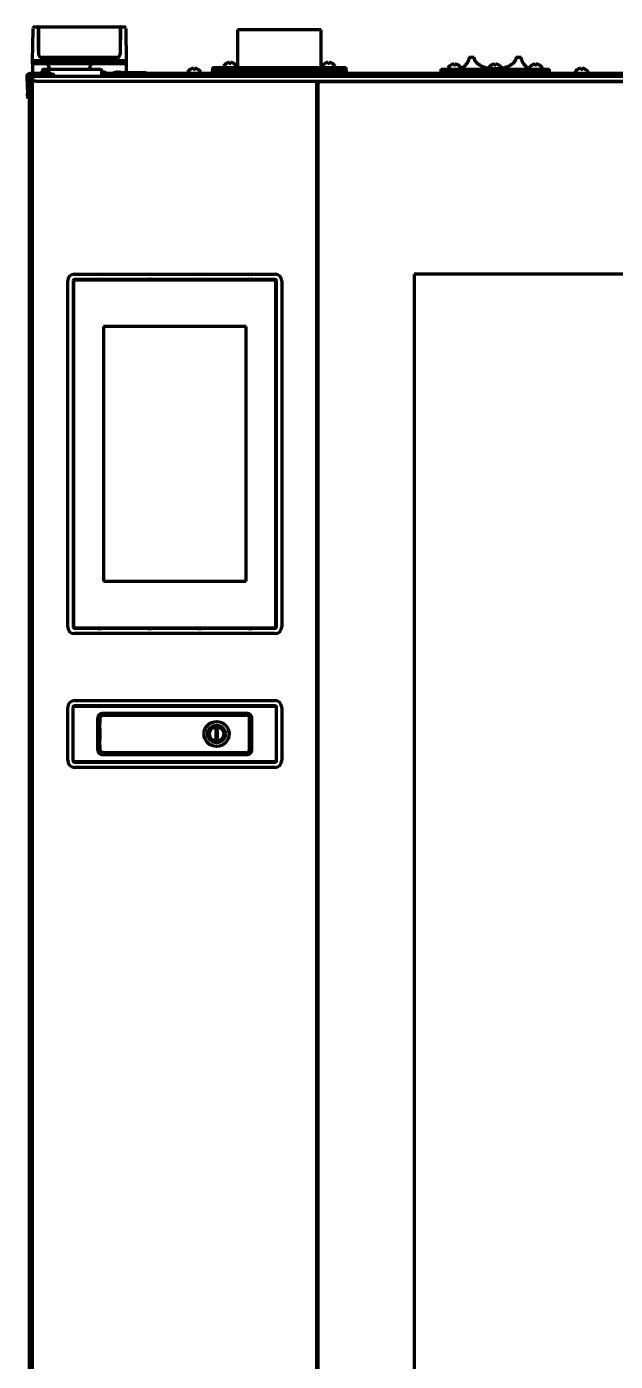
# Model space of a CAD drawing. Header units: inches. Extents: x -3077 to 7201, y 316 to 5463.
# Drawn here: x 2817 to 3169, y 2982 to 3780 of the extents above; entities that cross this region are included whole.
import ezdxf

# ---------------------------------------------------------------- set-up
doc = ezdxf.new("R2010")
doc.units = ezdxf.units.IN

msp = doc.modelspace()

# ---------------------------------------------------------------- linework, layer by layer
at = {"linetype": 'Continuous', "lineweight": 70}
for p, q in [((2820.85, 3759.76), (2821.18, 3778.49)), ((2821.18, 3778.49), (2821.19, 3779.27)), ((2822.19, 3780.26), (2824.1, 3780.26)), ((2824.37, 3778.49), (2824.35, 3780.01)), ((2824.48, 3765.93), (2824.37, 3778.49)), ((2824.48, 3780.06), (2824.48, 3778.26)), ((2873.23, 3780.06), (2824.48, 3780.06)), ((2824.48, 3778.26), (2824.48, 3763.76)), ((2873.23, 3780.06), (2873.23, 3778.26)), ((2873.34, 3778.49), (2873.23, 3765.93)), ((2873.23, 3778.26), (2873.23, 3763.76)), ((2873.35, 3780.01), (2873.34, 3778.49)), ((2873.6, 3780.26), (2875.51, 3780.26)), ((2876.51, 3779.27), (2876.53, 3778.49)), ((2876.53, 3778.49), (2876.85, 3759.76)), ((2993.35, 3778.36), (2943.35, 3778.36)), ((2943.35, 3778.36), (2943.35, 3755.76)), ((2993.35, 3755.76), (2993.35, 3778.36)), ((2820.86, 3759.24), (2820.85, 3759.76)), ((2821.85, 3759.76), (2820.85, 3759.76)), ((2875.85, 3759.76), (2821.85, 3759.76)), ((2871.23, 3761.76), (2826.48, 3761.76)), ((2875.85, 3759.76), (2876.85, 3759.76)), ((2876.85, 3759.76), (2876.84, 3759.24)), ((2876.85, 3759.76), (2876.84, 3759.24)), ((2876.85, 3759.76), (2876.85, 3758.68)), ((3081.74, 3761.96), (3084.85, 3761.96)), ((3109.85, 3761.96), (3112.96, 3761.96)), ((2820.35, 3752.26), (2819.35, 3752.26)), ((2820.35, 3752.26), (2820.35, 3750.19)), ((2826.38, 3752.26), (2820.35, 3752.26)), ((2820.85, 3758.68), (2820.85, 3754.83)), ((2820.85, 3753.77), (2820.86, 3753.24)), ((2820.86, 3759.2), (2820.86, 3759.24)), ((2821.86, 3758.26), (2875.84, 3758.26)), ((2829.1, 3751.76), (2825, 3751.76)), ((2826.4, 3753.77), (2826.38, 3752.08)), ((2827.23, 3752.75), (2827.23, 3752.73)), ((2827.4, 3754.76), (2861.3, 3754.76)), ((2828.73, 3752.73), (2828.73, 3753.13)), ((2833.2, 3751.76), (2829.1, 3751.76)), ((2829.48, 3753.13), (2829.48, 3752.73)), ((2830.9, 3755.31), (2830.91, 3754.76)), ((2830.98, 3752.73), (2830.98, 3752.75)), ((2854.79, 3754.76), (2854.8, 3755.31)), ((2862.34, 3751.26), (2862.3, 3753.77)), ((2862.6, 3751.76), (2862.33, 3751.76)), ((2866.7, 3751.76), (2862.6, 3751.76)), ((2862.98, 3753.13), (2862.98, 3752.73)), ((2864.48, 3752.73), (2864.48, 3752.75)), ((2869.05, 3752.26), (2865.16, 3752.26)), ((2872.1, 3751.76), (2868, 3751.76)), ((2869.3, 3752.76), (2869.05, 3752.51)), ((2869.05, 3752.51), (2869.85, 3752.51)), ((2869.05, 3752.51), (2869.05, 3751.76)), ((2870.27, 3752.76), (2869.3, 3752.76)), ((2870.23, 3752.75), (2870.23, 3752.73)), ((2871.73, 3752.73), (2871.73, 3753.13)), ((2872.48, 3752.76), (2871.73, 3752.76)), ((2876.2, 3751.76), (2872.1, 3751.76)), ((2872.48, 3753.13), (2872.48, 3752.73)), ((2888.8, 3752.76), (2873.93, 3752.76)), ((2873.98, 3752.73), (2873.98, 3752.75)), ((2874.35, 3752.51), (2889.05, 3752.51)), ((2876.84, 3759.24), (2876.84, 3759.2)), ((2876.84, 3757.76), (2876.84, 3754.23)), ((2876.84, 3753.24), (2876.85, 3753.77)), ((2876.85, 3758.68), (2876.85, 3754.83)), ((2889.05, 3752.51), (2888.8, 3752.76)), ((2889.05, 3751.01), (2889.05, 3752.51)), ((2979.57, 3752.26), (2889.06, 3752.26)), ((2913.45, 3752.86), (2913.45, 3752.66)), ((2915.15, 3754.7), (2915.15, 3754.73)), ((2919.75, 3754.73), (2919.75, 3754.7)), ((2921.45, 3752.66), (2921.45, 3752.86)), ((2927.35, 3753.26), (3009.35, 3753.26)), ((2927.35, 3753.26), (2927.35, 3752.26)), ((2928.35, 3755.76), (3008.35, 3755.76)), ((2928.35, 3755.76), (2928.35, 3754.26)), ((3008.35, 3754.26), (2928.35, 3754.26)), ((2934.91, 3756.36), (2934.91, 3756.16)), ((2936.61, 3758.2), (2936.61, 3758.23)), ((2937.31, 3753.44), (2936.98, 3753.26)), ((2937.15, 3754.26), (2937.31, 3754.17)), ((2937.31, 3754.17), (2937.31, 3753.44)), ((2937.31, 3754.17), (2938.91, 3754.17)), ((2940.51, 3753.44), (2937.31, 3753.44)), ((2938.91, 3754.17), (2940.51, 3754.17)), ((2940.51, 3754.17), (2940.66, 3754.26)), ((2940.51, 3753.44), (2940.51, 3754.17)), ((2940.83, 3753.26), (2940.51, 3753.44)), ((2941.21, 3758.23), (2941.21, 3758.2)), ((2942.91, 3756.16), (2942.91, 3756.36)), ((2943.35, 3754.25), (2943.35, 3753.25)), ((2982.1, 3751.76), (2978, 3751.76)), ((2980.23, 3752.75), (2980.23, 3752.73)), ((2981.73, 3752.73), (2981.73, 3753.13)), ((2986.2, 3751.76), (2982.1, 3751.76)), ((2982.48, 3753.13), (2982.48, 3752.73)), ((2983.98, 3752.73), (2983.98, 3752.75)), ((3547.04, 3752.26), (2984.66, 3752.26)), ((2993.35, 3753.25), (2993.35, 3754.25)), ((2993.8, 3756.36), (2993.8, 3756.16)), ((2995.5, 3758.2), (2995.5, 3758.23)), ((2996.2, 3753.44), (2995.87, 3753.26)), ((2996.04, 3754.26), (2996.2, 3754.17)), ((2996.2, 3754.17), (2996.2, 3753.44)), ((2996.2, 3754.17), (2997.8, 3754.17)), ((2999.4, 3753.44), (2996.2, 3753.44)), ((2997.8, 3754.17), (2999.4, 3754.17)), ((2999.4, 3754.17), (2999.55, 3754.26)), ((2999.4, 3753.44), (2999.4, 3754.17)), ((2999.72, 3753.26), (2999.4, 3753.44)), ((3000.1, 3758.23), (3000.1, 3758.2)), ((3001.8, 3756.16), (3001.8, 3756.36)), ((3008.35, 3754.26), (3008.35, 3755.76)), ((3009.35, 3752.26), (3009.35, 3753.26)), ((3064.35, 3753.26), (3130.35, 3753.26)), ((3064.35, 3753.26), (3064.35, 3752.26)), ((3064.85, 3754.76), (3129.85, 3754.76)), ((3064.85, 3754.76), (3064.85, 3753.26)), ((3069.1, 3755.36), (3069.1, 3755.16)), ((3070.8, 3757.2), (3070.8, 3757.23)), ((3075.4, 3757.23), (3075.4, 3757.2)), ((3077.1, 3755.16), (3077.1, 3755.36)), ((3077.35, 3754.96), (3077.35, 3754.75)), ((3095.05, 3757.2), (3095.05, 3757.23)), ((3099.65, 3757.23), (3099.65, 3757.2)), ((3117.35, 3754.75), (3117.35, 3754.96)), ((3117.6, 3755.36), (3117.6, 3755.16)), ((3119.3, 3757.2), (3119.3, 3757.23)), ((3123.9, 3757.23), (3123.9, 3757.2)), ((3125.6, 3755.16), (3125.6, 3755.36)), ((3129.85, 3753.26), (3129.85, 3754.76)), ((3130.35, 3752.26), (3130.35, 3753.26)), ((3145.05, 3752.86), (3145.05, 3752.66)), ((3146.75, 3754.7), (3146.75, 3754.73)), ((3151.35, 3754.73), (3151.35, 3754.7)), ((3153.05, 3752.66), (3153.05, 3752.86)), ((2817.35, 3750.15), (2817.87, 3740.25)), ((2818.35, 3750.2), (2818.87, 3740.3)), ((2818.85, 3749.16), (2820.35, 3749.16)), ((2818.85, 3749.15), (2818.85, 2083.96)), ((2820.35, 3751.26), (2819.35, 3751.26)), ((2820.35, 3750.19), (2820.35, 3740.26)), ((2820.85, 3750.76), (2822.85, 3750.76)), ((2820.85, 3750.76), (2820.85, 3747.76)), ((2822.85, 3747.76), (2820.85, 3747.76)), ((2820.85, 2099.76), (2820.85, 3747.76)), ((2822.85, 3747.76), (2820.85, 3747.76)), ((2822.85, 3750.76), (3708.85, 3750.76)), ((2822.85, 3747.76), (2988.85, 3747.76)), ((2822.85, 3747.76), (3708.85, 3747.76)), ((2824.6, 3751.36), (2824.6, 3751.16)), ((2833.6, 3751.16), (2833.6, 3751.36)), ((2867.1, 3751.16), (2867.1, 3751.36)), ((2867.6, 3751.36), (2867.6, 3751.16)), ((2876.57, 3751.01), (2889.05, 3751.01)), ((2876.6, 3751.16), (2876.6, 3751.36)), ((2888.8, 3750.76), (2889.05, 3751.01)), ((2977.6, 3751.36), (2977.6, 3751.16)), ((2986.6, 3751.16), (2986.6, 3751.36)), ((2990.85, 2297.77), (2990.85, 3747.76)), ((3540.35, 3747.26), (2991.35, 3747.26)), ((2991.35, 3747.26), (2992.35, 3746.26)), ((2991.35, 3747.26), (2991.35, 2297.86)), ((2991.85, 3747.76), (2991.85, 3747.25)), ((3026.85, 3747.76), (3026.85, 3747.25)), ((2818.03, 3737.26), (2817.87, 3740.25)), ((2818.03, 3737.26), (2818.85, 3737.3)), ((2990.85, 3716.26), (2991.35, 3716.26)), ((2991.37, 3715.75), (2990.86, 3715.75)), ((2990.85, 3675.26), (2991.35, 3675.26)), ((2991.37, 3675.75), (2990.86, 3675.75)), ((2845.85, 3632.26), (2965.85, 3632.26)), ((3048.85, 3632.26), (3048.85, 2412.86)), ((3482.85, 3632.26), (3048.85, 3632.26)), ((2841.85, 3421.26), (2841.85, 3628.26)), ((2845.1, 3628.26), (2845.1, 3421.26)), ((2845.4, 3628.26), (2845.4, 3421.26)), ((2965.85, 3629.01), (2845.85, 3629.01)), ((2965.85, 3628.71), (2845.85, 3628.71)), ((2859.85, 3629.23), (2859.85, 3629.01)), ((2860.1, 3629.23), (2861.6, 3629.23)), ((2861.85, 3629.01), (2861.85, 3629.23)), ((2889.85, 3629.23), (2889.85, 3629.01)), ((2890.1, 3629.23), (2891.6, 3629.23)), ((2891.85, 3629.01), (2891.85, 3629.23)), ((2919.85, 3629.23), (2919.85, 3629.01)), ((2920.1, 3629.23), (2921.6, 3629.23)), ((2921.85, 3629.01), (2921.85, 3629.23)), ((2949.85, 3629.23), (2949.85, 3629.01)), ((2950.1, 3629.23), (2951.6, 3629.23)), ((2951.85, 3629.01), (2951.85, 3629.23)), ((2966.3, 3421.26), (2966.3, 3628.26)), ((2966.6, 3421.26), (2966.6, 3628.26)), ((2969.85, 3628.26), (2969.85, 3421.26)), ((2948.52, 3600.96), (2863.18, 3600.96)), ((2863.18, 3600.96), (2863.18, 3448.56)), ((2948.52, 3448.56), (2948.52, 3600.96)), ((2863.18, 3448.56), (2948.52, 3448.56)), ((2845.85, 3420.81), (2965.85, 3420.81)), ((2845.85, 3420.51), (2965.85, 3420.51)), ((2965.85, 3417.26), (2845.85, 3417.26)), ((2859.85, 3420.51), (2859.85, 3420.28)), ((2860.1, 3420.28), (2861.6, 3420.28)), ((2861.85, 3420.28), (2861.85, 3420.51)), ((2889.85, 3420.51), (2889.85, 3420.28)), ((2890.1, 3420.28), (2891.6, 3420.28)), ((2891.85, 3420.28), (2891.85, 3420.51)), ((2919.85, 3420.51), (2919.85, 3420.28)), ((2920.1, 3420.28), (2921.6, 3420.28)), ((2921.85, 3420.28), (2921.85, 3420.51)), ((2949.85, 3420.51), (2949.85, 3420.28)), ((2950.1, 3420.28), (2951.6, 3420.28)), ((2951.85, 3420.28), (2951.85, 3420.51)), ((2846.1, 3377.26), (2965.6, 3377.26)), ((2841.85, 3341.51), (2841.85, 3373.01)), ((2845, 3373.01), (2845, 3341.51)), ((2845.16, 3341.51), (2845.16, 3373.01)), ((2965.6, 3374.11), (2846.1, 3374.11)), ((2846.1, 3373.95), (2965.6, 3373.95)), ((2949.31, 3369.56), (2862.4, 3369.56)), ((2862.4, 3369.4), (2949.31, 3369.4)), ((2966.55, 3373.01), (2966.55, 3341.51)), ((2966.71, 3341.51), (2966.71, 3373.01)), ((2969.85, 3373.01), (2969.85, 3341.51)), ((2859.8, 3366.96), (2859.8, 3347.55)), ((2859.96, 3347.55), (2859.96, 3366.96)), ((2861.15, 3366.76), (2861.15, 3363.81)), ((2861.15, 3362.81), (2861.15, 3363.81)), ((2861.15, 3361.57), (2861.15, 3362.81)), ((2861.15, 3360.57), (2861.15, 3361.57)), ((2861.15, 3360.57), (2861.15, 3353.94)), ((2949.05, 3368.26), (2862.65, 3368.26)), ((2950.55, 3347.76), (2950.55, 3366.76)), ((2951.75, 3366.96), (2951.75, 3347.55)), ((2951.91, 3347.55), (2951.91, 3366.96)), ((2861.15, 3352.94), (2861.15, 3353.94)), ((2861.15, 3351.7), (2861.15, 3352.94)), ((2930.35, 3359.76), (2930.35, 3354.76)), ((2931.35, 3354.76), (2931.35, 3359.76)), ((2861.15, 3350.7), (2861.15, 3351.7)), ((2861.15, 3350.7), (2861.15, 3347.76)), ((2949.31, 3345.11), (2862.4, 3345.11)), ((2862.4, 3344.95), (2949.31, 3344.95)), ((2862.65, 3346.26), (2949.05, 3346.26)), ((2965.6, 3340.56), (2846.1, 3340.56)), ((2846.1, 3340.4), (2965.6, 3340.4)), ((2965.6, 3337.26), (2846.1, 3337.26))]:
    msp.add_line(p, q, dxfattribs=at)
for radius in [7.5, 5.25, 4.25]:
    msp.add_circle((2930.85, 3357.26), radius, dxfattribs=at)
for centre, radius, start, end in [((2822.19, 3779.26), 1, 90, 179), ((2824.1, 3780.01), 0.25, 0.5, 90), ((2873.6, 3780.01), 0.25, 90, 179.5), ((2875.51, 3779.26), 1, 1, 90), ((2826.5, 3763.76), 2, 180.5, 270), ((2871.21, 3763.76), 2, 270, 359.5), ((2819.35, 3750.26), 2, 90, 183), ((2821.86, 3759.26), 1, 181, 270), ((2825, 3751.36), 0.4, 90, 180), ((2829.1, 3749.51), 3.75, 120, 143.1301), ((2827.4, 3753.76), 1, 90, 179), ((2829.1, 3749.51), 3.73, 103.56267, 120.16679), ((2827.9, 3755.26), 3, 1, 90), ((2829.1, 3749.51), 3.25, 83.36926, 96.63074), ((2829.1, 3749.51), 3.73, 59.83321, 76.43733), ((2829.1, 3749.51), 3.75, 36.8699, 60), ((2833.2, 3751.36), 0.4, 0, 90), ((2857.8, 3755.26), 3, 90, 179), ((2861.3, 3753.76), 1, 1, 90), ((2862.6, 3749.51), 3.25, 83.36926, 95.02838), ((2862.6, 3749.51), 3.73, 59.83321, 76.43733), ((2862.6, 3749.51), 3.75, 36.8699, 60), ((2866.7, 3751.36), 0.4, 0, 90), ((2868, 3751.36), 0.4, 90, 180), ((2872.1, 3749.51), 3.75, 120, 143.1301), ((2872.1, 3749.51), 3.73, 103.56267, 120.16679), ((2872.1, 3749.51), 3.25, 83.36926, 96.63074), ((2872.1, 3749.51), 3.73, 59.83321, 76.43733), ((2872.1, 3749.51), 3.75, 36.8699, 60), ((2875.84, 3759.26), 1, 270, 359), ((2876.2, 3751.36), 0.4, 0, 90), ((2875.84, 3753.26), 1, 330, 358.99188), ((2913.85, 3752.86), 0.4, 149.69882, 180), ((2913.85, 3752.66), 0.4, 180, 270), ((2917.65, 3750.64), 4.8, 121.37271, 149.69882), ((2917.25, 3750.64), 4.8, 30.30118, 58.62729), ((2921.05, 3752.66), 0.4, 270, 0), ((2921.05, 3752.86), 0.4, 0, 30.30118), ((2935.31, 3756.36), 0.4, 149.69882, 180), ((2935.31, 3756.16), 0.4, 180, 270), ((2939.11, 3754.14), 4.8, 121.37271, 149.69882), ((2938.71, 3754.14), 4.8, 30.30118, 58.62729), ((2942.51, 3756.16), 0.4, 270, 0), ((2942.51, 3756.36), 0.4, 0, 30.30118), ((2978, 3751.36), 0.4, 90, 180), ((2982.1, 3749.51), 3.75, 120, 143.1301), ((2982.1, 3749.51), 3.73, 103.56267, 120.16679), ((2982.1, 3749.51), 3.25, 83.36926, 96.63074), ((2982.1, 3749.51), 3.73, 59.83321, 76.43733), ((2982.1, 3749.51), 3.75, 36.8699, 60), ((2986.2, 3751.36), 0.4, 0, 90), ((2994.2, 3756.36), 0.4, 149.69882, 180), ((2994.2, 3756.16), 0.4, 180, 270), ((2998, 3754.14), 4.8, 121.37271, 149.69882), ((2997.6, 3754.14), 4.8, 30.30118, 58.62729), ((3001.4, 3756.16), 0.4, 270, 0), ((3001.4, 3756.36), 0.4, 0, 30.30118), ((3069.5, 3755.36), 0.4, 149.69882, 180), ((3069.5, 3755.16), 0.4, 180, 270), ((3073.3, 3753.14), 4.8, 121.37271, 149.69882), ((3072.9, 3753.14), 4.8, 30.30118, 58.62729), ((3076.7, 3755.16), 0.4, 270, 0), ((3076.7, 3755.36), 0.4, 0, 30.30118), ((3097.55, 3753.14), 4.8, 121.37271, 149.69882), ((3097.15, 3753.14), 4.8, 30.30118, 58.62729), ((3118, 3755.36), 0.4, 149.69882, 180), ((3118, 3755.16), 0.4, 180, 270), ((3121.8, 3753.14), 4.8, 121.37271, 149.69882), ((3121.4, 3753.14), 4.8, 30.30118, 58.62729), ((3125.2, 3755.16), 0.4, 270, 0), ((3125.2, 3755.36), 0.4, 0, 30.30118), ((3145.45, 3752.86), 0.4, 149.69882, 180), ((3145.45, 3752.66), 0.4, 180, 270), ((3149.25, 3750.64), 4.8, 121.37271, 149.69882), ((3148.85, 3750.64), 4.8, 30.30118, 58.62729), ((3152.65, 3752.66), 0.4, 270, 0), ((3152.65, 3752.86), 0.4, 0, 30.30118), ((2819.35, 3750.26), 1, 90, 183), ((2820.85, 3749.16), 2, 104.47924, 175.90629), ((2820.85, 3749.16), 1, 120.00248, 175.5), ((2825, 3751.16), 0.4, 180, 270), ((2833.2, 3751.16), 0.4, 270, 0), ((2861.84, 3751.26), 0.5, 270, 1), ((2866.7, 3751.16), 0.4, 270, 0), ((2868, 3751.16), 0.4, 180, 270), ((2876.2, 3751.16), 0.4, 270, 0), ((2978, 3751.16), 0.4, 180, 270), ((2986.2, 3751.16), 0.4, 270, 0), ((2991.35, 3715.25), 1, 90, 119.99953), ((2845.85, 3628.26), 4, 90, 180), ((2965.85, 3628.26), 4, 0, 90), ((2845.85, 3628.26), 0.75, 90, 180), ((2845.85, 3628.26), 0.45, 90, 180), ((2965.85, 3628.26), 0.75, 0, 90), ((2965.85, 3628.26), 0.45, 0, 90), ((2845.85, 3421.26), 4, 180, 270), ((2845.85, 3421.26), 0.75, 180, 270), ((2845.85, 3421.26), 0.45, 180, 270), ((2965.85, 3421.26), 0.75, 270, 0), ((2965.85, 3421.26), 0.45, 270, 0), ((2965.85, 3421.26), 4, 270, 0), ((2846.1, 3373.01), 4.25, 90, 180), ((2965.6, 3373.01), 4.25, 0, 90), ((2846.1, 3373.01), 1.14, 90, 180), ((2846.1, 3373.01), 1.1, 90, 180), ((2846.1, 3373.01), 0.946, 90, 180), ((2862.4, 3366.96), 2.6, 90, 180), ((2862.4, 3366.96), 2.44, 90, 180), ((2949.31, 3366.96), 2.6, 0, 90), ((2949.31, 3366.96), 2.44, 0, 90), ((2965.6, 3373.01), 1.14, 0, 90), ((2965.6, 3373.01), 1.1, 0, 90), ((2965.6, 3373.01), 0.946, 0, 90), ((2862.65, 3366.76), 1.5, 90, 180), ((2949.05, 3366.76), 1.5, 0, 90), ((2930.85, 3359.76), 0.5, 0, 180), ((2930.85, 3354.76), 0.5, 180, 0), ((2862.4, 3347.55), 2.6, 180, 270), ((2862.4, 3347.55), 2.44, 180, 270), ((2862.65, 3347.76), 1.5, 180, 270), ((2949.05, 3347.76), 1.5, 270, 0), ((2949.31, 3347.55), 2.6, 270, 0), ((2949.31, 3347.55), 2.44, 270, 0), ((2846.1, 3341.51), 4.25, 180, 270), ((2846.1, 3341.51), 1.14, 180, 270), ((2846.1, 3341.51), 1.1, 180, 270), ((2846.1, 3341.51), 0.946, 180, 270), ((2965.6, 3341.51), 4.25, 270, 0), ((2965.6, 3341.51), 0.946, 270, 0), ((2965.6, 3341.51), 1.1, 270, 0), ((2965.6, 3341.51), 1.14, 270, 0)]:
    msp.add_arc(centre, radius, start, end, dxfattribs=at)
for centre, major_axis, ratio, start_param, end_param in [((2873.07, 3776.75), (0.25, -0.002), 0.999999, 5.393025, 6.282976), ((2821.86, 3753.26), (0, 1), 0.999992, 1.986682, 3.141593), ((2828.48, 3749.51), (0, -3.64), 0.707107, 3.044426, 3.23876), ((2829.73, 3749.51), (0, 3.64), 0.707107, 6.186018, 6.380352), ((2863.23, 3749.51), (0, 3.64), 0.707107, 6.186018, 6.380352), ((2871.48, 3749.51), (0, -3.64), 0.707107, 3.044426, 3.23876), ((2872.73, 3749.51), (0, 3.64), 0.707107, 6.186018, 6.380352), ((2875.84, 3753.26), (0, 1), 0.999992, 4.194444, 4.694936), ((2981.48, 3749.51), (0, -3.64), 0.707107, 3.044426, 3.23876), ((2982.73, 3749.51), (0, 3.64), 0.707107, 6.186018, 6.380352), ((2823.82, 3748.06), (-6.61, 1.06), 0.100425, 5.370861, 5.576685), ((2823.35, 3740.26), (3, 0), 0.999391, 3.141593, 3.727303), ((2860.1, 3629.23), (0.25, 0), 0.017455, 1.570796, 3.141593), ((2861.6, 3629.23), (0.25, 0), 0.017455, 0, 1.570796), ((2890.1, 3629.23), (0.25, 0), 0.017455, 1.570796, 3.141593), ((2891.6, 3629.23), (0.25, 0), 0.017455, 0, 1.570796), ((2920.1, 3629.23), (0.25, 0), 0.017455, 1.570796, 3.141593), ((2921.6, 3629.23), (0.25, 0), 0.017455, 0, 1.570796), ((2950.1, 3629.23), (0.25, 0), 0.017455, 1.570796, 3.141593), ((2951.6, 3629.23), (0.25, 0), 0.017455, 0, 1.570796), ((2860.1, 3420.28), (0.25, 0), 0.017455, 3.141593, 4.712389), ((2861.6, 3420.28), (0.25, 0), 0.017455, 4.712389, 6.283185), ((2890.1, 3420.28), (0.25, 0), 0.017455, 3.141593, 4.712389), ((2891.6, 3420.28), (0.25, 0), 0.017455, 4.712389, 6.283185), ((2920.1, 3420.28), (0.25, 0), 0.017455, 3.141593, 4.712389), ((2921.6, 3420.28), (0.25, 0), 0.017455, 4.712389, 6.283185), ((2950.1, 3420.28), (0.25, 0), 0.017455, 3.141593, 4.712389), ((2951.6, 3420.28), (0.25, 0), 0.017455, 4.712389, 6.283185)]:
    msp.add_ellipse(centre, major_axis=major_axis, ratio=ratio, start_param=start_param, end_param=end_param, dxfattribs=at)
for points, knots in [([(2824.47, 3776.55), (2824.47, 3776.56), (2824.44, 3776.59), (2824.4, 3776.65), (2824.38, 3776.71), (2824.38, 3776.75)], [0, 0, 0, 0, 0.125517, 0.562669, 1, 1, 1, 1]), ([(2820.85, 3759.76), (2820.85, 3759.76), (2820.85, 3759.74), (2820.85, 3759.65), (2820.85, 3759.58), (2820.85, 3759.44), (2820.85, 3759.39), (2820.85, 3759.3), (2820.85, 3759.27), (2820.85, 3759.21), (2820.85, 3759.17), (2820.85, 3759.01), (2820.85, 3758.85), (2820.85, 3758.68)], [0, 0, 0, 0, 0.25, 0.25, 0.5, 0.5, 0.625, 0.625, 0.6875, 0.6875, 0.75, 0.75, 1, 1, 1, 1]), ([(3081.74, 3761.96), (3081.74, 3761.78), (3081.73, 3761.61), (3081.69, 3761.27), (3081.67, 3761.11), (3081.62, 3760.9), (3081.61, 3760.86), (3081.6, 3760.78), (3081.57, 3760.66), (3081.53, 3760.55), (3081.46, 3760.32), (3081.41, 3760.17), (3081.3, 3759.88), (3081.24, 3759.74), (3081.11, 3759.47), (3081.05, 3759.34), (3080.91, 3759.09), (3080.85, 3758.97), (3080.71, 3758.74), (3080.64, 3758.62), (3080.5, 3758.41), (3080.42, 3758.3), (3080.32, 3758.14), (3080.26, 3758.07), (3080.21, 3757.99), (3080.17, 3757.95), (3080.15, 3757.92), (3079.99, 3757.7), (3079.85, 3757.52), (3079.57, 3757.19), (3079.43, 3757.03), (3079.17, 3756.74), (3079.04, 3756.6), (3078.86, 3756.41), (3078.8, 3756.35), (3078.71, 3756.26), (3078.68, 3756.23), (3078.63, 3756.17), (3078.6, 3756.14), (3078.46, 3756), (3078.35, 3755.9), (3078.16, 3755.71), (3078.07, 3755.63), (3077.91, 3755.47), (3077.83, 3755.4), (3077.7, 3755.28), (3077.64, 3755.22), (3077.57, 3755.16), (3077.56, 3755.15), (3077.54, 3755.13), (3077.5, 3755.1), (3077.47, 3755.07), (3077.42, 3755.02), (3077.39, 3755), (3077.37, 3754.97), (3077.36, 3754.97), (3077.35, 3754.96), (3077.35, 3754.96), (3077.35, 3754.96)], [0, 0, 0, 0, 0.031276, 0.031276, 0.062553, 0.062553, 0.070372, 0.070372, 0.078191, 0.093829, 0.093829, 0.125106, 0.125106, 0.156382, 0.156382, 0.187658, 0.187658, 0.218935, 0.218935, 0.250211, 0.250211, 0.281488, 0.281488, 0.297126, 0.304945, 0.304945, 0.312764, 0.312764, 0.375317, 0.375317, 0.437869, 0.437869, 0.500422, 0.500422, 0.531699, 0.531699, 0.547337, 0.547337, 0.562975, 0.562975, 0.625528, 0.625528, 0.688081, 0.688081, 0.750633, 0.750633, 0.813186, 0.813186, 0.828824, 0.828824, 0.844463, 0.875739, 0.875739, 0.938292, 0.938292, 0.969568, 0.969568, 1, 1, 1, 1]), ([(3109.85, 3761.96), (3109.85, 3761.78), (3109.84, 3761.61), (3109.79, 3761.27), (3109.76, 3761.11), (3109.71, 3760.9), (3109.69, 3760.86), (3109.67, 3760.78), (3109.63, 3760.66), (3109.59, 3760.55), (3109.5, 3760.32), (3109.43, 3760.17), (3109.28, 3759.88), (3109.2, 3759.74), (3109.03, 3759.47), (3108.94, 3759.34), (3108.74, 3759.09), (3108.65, 3758.97), (3108.44, 3758.74), (3108.33, 3758.62), (3108.11, 3758.4), (3108, 3758.3), (3107.83, 3758.14), (3107.74, 3758.07), (3107.65, 3757.99), (3107.59, 3757.94), (3107.56, 3757.92), (3107.28, 3757.7), (3107.03, 3757.52), (3106.51, 3757.19), (3106.24, 3757.03), (3105.69, 3756.74), (3105.41, 3756.6), (3104.97, 3756.41), (3104.82, 3756.35), (3104.6, 3756.26), (3104.52, 3756.23), (3104.37, 3756.17), (3104.3, 3756.14), (3103.92, 3756), (3103.61, 3755.9), (3102.99, 3755.71), (3102.67, 3755.63), (3102.03, 3755.47), (3101.71, 3755.4), (3101.05, 3755.27), (3100.72, 3755.22), (3100.3, 3755.16), (3100.22, 3755.15), (3100.05, 3755.13), (3099.8, 3755.09), (3099.54, 3755.07), (3099.04, 3755.02), (3098.36, 3754.97), (3097.35, 3754.95), (3096.34, 3754.97), (3095.66, 3755.02), (3095.24, 3755.06), (3095.15, 3755.07), (3094.98, 3755.09), (3094.73, 3755.12), (3094.48, 3755.15), (3093.98, 3755.22), (3093.65, 3755.28), (3093, 3755.4), (3092.68, 3755.47), (3092.04, 3755.63), (3091.72, 3755.71), (3091.1, 3755.9), (3090.79, 3756), (3090.41, 3756.14), (3090.33, 3756.17), (3090.18, 3756.23), (3089.96, 3756.31), (3089.74, 3756.41), (3089.3, 3756.6), (3089.02, 3756.73), (3088.47, 3757.03), (3088.2, 3757.18), (3087.68, 3757.52), (3087.42, 3757.7), (3087.12, 3757.94), (3087.06, 3757.99), (3086.94, 3758.09), (3086.88, 3758.14), (3086.71, 3758.3), (3086.59, 3758.4), (3086.37, 3758.62), (3086.27, 3758.73), (3086.06, 3758.97), (3085.96, 3759.09), (3085.84, 3759.25), (3085.82, 3759.28), (3085.77, 3759.34), (3085.7, 3759.44), (3085.63, 3759.54), (3085.5, 3759.74), (3085.42, 3759.88), (3085.28, 3760.17), (3085.21, 3760.31), (3085.13, 3760.51), (3085.12, 3760.54), (3085.09, 3760.62), (3085.07, 3760.66), (3085.03, 3760.78), (3085.01, 3760.86), (3084.94, 3761.1), (3084.91, 3761.27), (3084.88, 3761.48), (3084.88, 3761.52), (3084.87, 3761.61), (3084.86, 3761.65), (3084.86, 3761.78), (3084.85, 3761.87), (3084.85, 3761.96)], [0, 0, 0, 0, 0.015625, 0.015625, 0.03125, 0.03125, 0.035156, 0.035156, 0.039062, 0.046875, 0.046875, 0.0625, 0.0625, 0.078125, 0.078125, 0.09375, 0.09375, 0.109375, 0.109375, 0.125, 0.125, 0.140625, 0.140625, 0.148437, 0.152344, 0.152344, 0.15625, 0.15625, 0.1875, 0.1875, 0.21875, 0.21875, 0.25, 0.25, 0.265625, 0.265625, 0.273437, 0.273437, 0.28125, 0.28125, 0.3125, 0.3125, 0.34375, 0.34375, 0.375, 0.375, 0.40625, 0.40625, 0.414062, 0.414062, 0.421875, 0.4375, 0.4375, 0.46875, 0.5, 0.53125, 0.5625, 0.5625, 0.570313, 0.570313, 0.578125, 0.59375, 0.59375, 0.625, 0.625, 0.65625, 0.65625, 0.6875, 0.6875, 0.71875, 0.71875, 0.726563, 0.726563, 0.734375, 0.75, 0.75, 0.78125, 0.78125, 0.8125, 0.8125, 0.84375, 0.84375, 0.851563, 0.851563, 0.859375, 0.859375, 0.875, 0.875, 0.890625, 0.890625, 0.90625, 0.90625, 0.910156, 0.910156, 0.914063, 0.921875, 0.921875, 0.9375, 0.9375, 0.953125, 0.953125, 0.957031, 0.957031, 0.960938, 0.960938, 0.96875, 0.96875, 0.984375, 0.984375, 0.988281, 0.988281, 0.992188, 0.992188, 1, 1, 1, 1]), ([(3117.35, 3754.96), (3117.35, 3754.96), (3117.35, 3754.96), (3117.35, 3754.96), (3117.34, 3754.96), (3117.31, 3755), (3117.26, 3755.05), (3117.17, 3755.13), (3117.07, 3755.22), (3117.01, 3755.28), (3116.91, 3755.37), (3116.87, 3755.4), (3116.82, 3755.46), (3116.8, 3755.47), (3116.76, 3755.51), (3116.74, 3755.53), (3116.63, 3755.63), (3116.54, 3755.72), (3116.35, 3755.9), (3116.24, 3756.01), (3116.02, 3756.22), (3115.91, 3756.34), (3115.67, 3756.6), (3115.54, 3756.73), (3115.34, 3756.95), (3115.27, 3757.03), (3115.17, 3757.15), (3115.14, 3757.19), (3115.07, 3757.27), (3115.03, 3757.31), (3114.86, 3757.52), (3114.71, 3757.7), (3114.5, 3757.99), (3114.43, 3758.09), (3114.28, 3758.3), (3114.21, 3758.4), (3114.1, 3758.57), (3114.07, 3758.62), (3114, 3758.74), (3113.96, 3758.79), (3113.86, 3758.97), (3113.79, 3759.09), (3113.66, 3759.34), (3113.59, 3759.47), (3113.47, 3759.74), (3113.41, 3759.88), (3113.34, 3760.06), (3113.32, 3760.09), (3113.3, 3760.17), (3113.28, 3760.2), (3113.24, 3760.32), (3113.22, 3760.39), (3113.15, 3760.62), (3113.11, 3760.78), (3113.06, 3761.02), (3113.04, 3761.1), (3113.02, 3761.23), (3113.01, 3761.27), (3113, 3761.36), (3113, 3761.4), (3112.97, 3761.61), (3112.96, 3761.78), (3112.96, 3761.96)], [0, 0, 0, 0, 0.000843, 0.000843, 0.06329, 0.06329, 0.125738, 0.188185, 0.188185, 0.250632, 0.250632, 0.281856, 0.281856, 0.297468, 0.297468, 0.31308, 0.31308, 0.375527, 0.375527, 0.437974, 0.437974, 0.500422, 0.500422, 0.562869, 0.562869, 0.594092, 0.594092, 0.609704, 0.609704, 0.625316, 0.625316, 0.687763, 0.687763, 0.718987, 0.718987, 0.750211, 0.750211, 0.765823, 0.765823, 0.781434, 0.781434, 0.812658, 0.812658, 0.843882, 0.843882, 0.875105, 0.875105, 0.882911, 0.882911, 0.890717, 0.890717, 0.906329, 0.906329, 0.937553, 0.937553, 0.953165, 0.953165, 0.96097, 0.96097, 0.968776, 0.968776, 1, 1, 1, 1]), ([(2820.85, 3754.83), (2820.85, 3754.66), (2820.85, 3754.51), (2820.85, 3754.24), (2820.85, 3754.13), (2820.85, 3753.99), (2820.85, 3753.95), (2820.85, 3753.89), (2820.85, 3753.88), (2820.85, 3753.85), (2820.85, 3753.78), (2820.85, 3753.76), (2820.85, 3753.76)], [0, 0, 0, 0, 0.25, 0.25, 0.5, 0.5, 0.625, 0.625, 0.6875, 0.6875, 0.75, 1, 1, 1, 1]), ([(2820.86, 3758.06), (2820.86, 3758.22), (2820.86, 3758.5), (2820.86, 3758.73), (2820.86, 3758.85), (2820.86, 3758.87), (2820.86, 3758.91), (2820.86, 3758.97), (2820.86, 3759.03), (2820.86, 3759.12), (2820.86, 3759.17), (2820.86, 3759.2)], [0, 0, 0, 0, 0.25, 0.5, 0.5, 0.5625, 0.5625, 0.625, 0.75, 0.75, 1, 1, 1, 1]), ([(2820.86, 3753.24), (2820.86, 3753.17), (2820.87, 3753.11), (2820.9, 3752.98), (2820.92, 3752.92), (2820.97, 3752.8), (2821, 3752.74), (2821.07, 3752.64), (2821.11, 3752.59), (2821.16, 3752.54), (2821.17, 3752.53), (2821.17, 3752.53)], [0, 0, 0, 0, 0.243739, 0.243739, 0.487478, 0.487478, 0.731217, 0.731217, 0.974956, 0.974956, 1, 1, 1, 1]), ([(2876.84, 3759.2), (2876.84, 3759.17), (2876.84, 3759.12), (2876.84, 3759), (2876.84, 3758.84), (2876.84, 3758.62), (2876.84, 3758.36), (2876.84, 3758.22), (2876.84, 3758.06)], [0, 0, 0, 0, 0.25, 0.25, 0.5, 0.75, 0.75, 1, 1, 1, 1]), ([(2876.85, 3754.83), (2876.85, 3754.66), (2876.85, 3754.51), (2876.85, 3754.24), (2876.85, 3754.13), (2876.85, 3753.99), (2876.85, 3753.95), (2876.85, 3753.89), (2876.85, 3753.88), (2876.85, 3753.85), (2876.85, 3753.78), (2876.85, 3753.76), (2876.85, 3753.76)], [0, 0, 0, 0, 0.25, 0.25, 0.5, 0.5, 0.625, 0.625, 0.6875, 0.6875, 0.75, 1, 1, 1, 1]), ([(2916.95, 3754.7), (2916.95, 3754.83), (2916.95, 3754.93), (2916.95, 3755.07), (2916.95, 3755.11), (2916.95, 3755.19), (2916.95, 3755.22), (2916.95, 3755.25)], [0, 0, 0, 0, 0.5, 0.5, 0.75, 0.75, 1, 1, 1, 1]), ([(2919.75, 3754.7), (2919.55, 3754.83), (2919.34, 3754.93), (2919.01, 3755.07), (2918.9, 3755.11), (2918.68, 3755.19), (2918.57, 3755.22), (2918.45, 3755.25)], [0, 0, 0, 0, 0.5, 0.5, 0.75, 0.75, 1, 1, 1, 1]), ([(2938.41, 3758.2), (2938.41, 3758.33), (2938.41, 3758.43), (2938.41, 3758.57), (2938.41, 3758.61), (2938.41, 3758.69), (2938.41, 3758.72), (2938.41, 3758.75)], [0, 0, 0, 0, 0.5, 0.5, 0.75, 0.75, 1, 1, 1, 1]), ([(2941.21, 3758.2), (2941, 3758.33), (2940.79, 3758.43), (2940.47, 3758.57), (2940.36, 3758.61), (2940.14, 3758.69), (2940.02, 3758.72), (2939.91, 3758.75)], [0, 0, 0, 0, 0.5, 0.5, 0.75, 0.75, 1, 1, 1, 1]), ([(2997.3, 3758.2), (2997.3, 3758.33), (2997.3, 3758.43), (2997.3, 3758.57), (2997.3, 3758.61), (2997.3, 3758.69), (2997.3, 3758.72), (2997.3, 3758.75)], [0, 0, 0, 0, 0.5, 0.5, 0.75, 0.75, 1, 1, 1, 1]), ([(3000.1, 3758.2), (2999.89, 3758.33), (2999.68, 3758.43), (2999.36, 3758.57), (2999.25, 3758.61), (2999.03, 3758.69), (2998.91, 3758.72), (2998.8, 3758.75)], [0, 0, 0, 0, 0.5, 0.5, 0.75, 0.75, 1, 1, 1, 1]), ([(3072.6, 3757.2), (3072.6, 3757.33), (3072.6, 3757.43), (3072.6, 3757.57), (3072.6, 3757.61), (3072.6, 3757.69), (3072.6, 3757.72), (3072.6, 3757.75)], [0, 0, 0, 0, 0.5, 0.5, 0.75, 0.75, 1, 1, 1, 1]), ([(3075.4, 3757.2), (3075.2, 3757.33), (3074.99, 3757.43), (3074.67, 3757.57), (3074.56, 3757.61), (3074.33, 3757.69), (3074.22, 3757.72), (3074.1, 3757.75)], [0, 0, 0, 0, 0.5, 0.5, 0.75, 0.75, 1, 1, 1, 1]), ([(3096.85, 3757.2), (3096.85, 3757.33), (3096.85, 3757.43), (3096.85, 3757.57), (3096.85, 3757.61), (3096.85, 3757.69), (3096.85, 3757.72), (3096.85, 3757.75)], [0, 0, 0, 0, 0.5, 0.5, 0.75, 0.75, 1, 1, 1, 1]), ([(3099.65, 3757.2), (3099.45, 3757.33), (3099.24, 3757.43), (3098.91, 3757.57), (3098.8, 3757.61), (3098.58, 3757.69), (3098.47, 3757.72), (3098.35, 3757.75)], [0, 0, 0, 0, 0.5, 0.5, 0.75, 0.75, 1, 1, 1, 1]), ([(3121.1, 3757.2), (3121.1, 3757.33), (3121.1, 3757.43), (3121.1, 3757.57), (3121.1, 3757.61), (3121.1, 3757.69), (3121.1, 3757.72), (3121.1, 3757.75)], [0, 0, 0, 0, 0.5, 0.5, 0.75, 0.75, 1, 1, 1, 1]), ([(3123.9, 3757.2), (3123.7, 3757.33), (3123.49, 3757.43), (3123.16, 3757.57), (3123.05, 3757.61), (3122.83, 3757.69), (3122.72, 3757.72), (3122.6, 3757.75)], [0, 0, 0, 0, 0.5, 0.5, 0.75, 0.75, 1, 1, 1, 1]), ([(3148.55, 3754.7), (3148.55, 3754.83), (3148.55, 3754.93), (3148.55, 3755.07), (3148.55, 3755.11), (3148.55, 3755.19), (3148.55, 3755.22), (3148.55, 3755.25)], [0, 0, 0, 0, 0.5, 0.5, 0.75, 0.75, 1, 1, 1, 1]), ([(3151.35, 3754.7), (3151.15, 3754.83), (3150.94, 3754.93), (3150.61, 3755.07), (3150.5, 3755.11), (3150.28, 3755.19), (3150.17, 3755.22), (3150.05, 3755.25)], [0, 0, 0, 0, 0.5, 0.5, 0.75, 0.75, 1, 1, 1, 1])]:
    msp.add_open_spline(points, degree=3, knots=knots, dxfattribs=at)
for points in [[(2916.45, 3755.25), (2916.4, 3755.24), (2916.29, 3755.21), (2916.13, 3755.16), (2915.97, 3755.1), (2915.81, 3755.04), (2915.66, 3754.97), (2915.51, 3754.9), (2915.34, 3754.81), (2915.22, 3754.74), (2915.15, 3754.7)], [(2916.95, 3755.25), (2916.93, 3755.25), (2916.87, 3755.26), (2916.8, 3755.27), (2916.73, 3755.27), (2916.66, 3755.27), (2916.59, 3755.26), (2916.52, 3755.26), (2916.48, 3755.25), (2916.45, 3755.25)], [(2917.95, 3754.7), (2917.79, 3754.72), (2917.45, 3754.75), (2917.12, 3754.72), (2916.95, 3754.7)], [(2918.45, 3755.25), (2918.43, 3755.25), (2918.38, 3755.26), (2918.31, 3755.27), (2918.24, 3755.27), (2918.17, 3755.27), (2918.1, 3755.27), (2918.02, 3755.26), (2917.98, 3755.25), (2917.95, 3755.25)], [(2917.95, 3755.25), (2917.95, 3755.24), (2917.95, 3755.21), (2917.95, 3755.16), (2917.95, 3755.1), (2917.95, 3755.04), (2917.95, 3754.97), (2917.95, 3754.9), (2917.95, 3754.81), (2917.95, 3754.74), (2917.95, 3754.7)], [(2937.91, 3758.75), (2937.85, 3758.74), (2937.74, 3758.71), (2937.58, 3758.66), (2937.42, 3758.6), (2937.27, 3758.54), (2937.12, 3758.47), (2936.96, 3758.4), (2936.79, 3758.31), (2936.67, 3758.24), (2936.61, 3758.2)], [(2938.41, 3758.75), (2938.38, 3758.75), (2938.33, 3758.76), (2938.26, 3758.77), (2938.18, 3758.77), (2938.11, 3758.77), (2938.05, 3758.76), (2937.98, 3758.76), (2937.93, 3758.75), (2937.91, 3758.75)], [(2939.41, 3758.2), (2939.24, 3758.22), (2938.91, 3758.25), (2938.57, 3758.22), (2938.41, 3758.2)], [(2939.91, 3758.75), (2939.88, 3758.75), (2939.84, 3758.76), (2939.76, 3758.77), (2939.69, 3758.77), (2939.62, 3758.77), (2939.55, 3758.77), (2939.48, 3758.76), (2939.43, 3758.75), (2939.41, 3758.75)], [(2939.41, 3758.75), (2939.41, 3758.74), (2939.41, 3758.71), (2939.41, 3758.66), (2939.41, 3758.6), (2939.41, 3758.54), (2939.41, 3758.47), (2939.41, 3758.4), (2939.41, 3758.31), (2939.41, 3758.24), (2939.41, 3758.2)], [(2996.8, 3758.75), (2996.74, 3758.74), (2996.63, 3758.71), (2996.47, 3758.66), (2996.31, 3758.6), (2996.16, 3758.54), (2996.01, 3758.47), (2995.85, 3758.4), (2995.68, 3758.31), (2995.56, 3758.24), (2995.5, 3758.2)], [(2997.3, 3758.75), (2997.27, 3758.75), (2997.22, 3758.76), (2997.15, 3758.77), (2997.07, 3758.77), (2997, 3758.77), (2996.93, 3758.76), (2996.87, 3758.76), (2996.82, 3758.75), (2996.8, 3758.75)], [(2998.3, 3758.2), (2998.13, 3758.22), (2997.8, 3758.25), (2997.46, 3758.22), (2997.3, 3758.2)], [(2998.8, 3758.75), (2998.77, 3758.75), (2998.73, 3758.76), (2998.65, 3758.77), (2998.58, 3758.77), (2998.51, 3758.77), (2998.44, 3758.77), (2998.37, 3758.76), (2998.32, 3758.75), (2998.3, 3758.75)], [(2998.3, 3758.75), (2998.3, 3758.74), (2998.3, 3758.71), (2998.3, 3758.66), (2998.3, 3758.6), (2998.3, 3758.54), (2998.3, 3758.47), (2998.3, 3758.4), (2998.3, 3758.31), (2998.3, 3758.24), (2998.3, 3758.2)], [(3072.1, 3757.75), (3072.05, 3757.74), (3071.94, 3757.71), (3071.78, 3757.66), (3071.62, 3757.6), (3071.47, 3757.54), (3071.31, 3757.47), (3071.16, 3757.4), (3070.99, 3757.31), (3070.87, 3757.24), (3070.8, 3757.2)], [(3072.6, 3757.75), (3072.58, 3757.75), (3072.53, 3757.76), (3072.45, 3757.77), (3072.38, 3757.77), (3072.31, 3757.77), (3072.24, 3757.76), (3072.17, 3757.76), (3072.13, 3757.75), (3072.1, 3757.75)], [(3073.6, 3757.2), (3073.44, 3757.22), (3073.1, 3757.25), (3072.77, 3757.22), (3072.6, 3757.2)], [(3074.1, 3757.75), (3074.08, 3757.75), (3074.03, 3757.76), (3073.96, 3757.77), (3073.89, 3757.77), (3073.82, 3757.77), (3073.75, 3757.77), (3073.68, 3757.76), (3073.63, 3757.75), (3073.6, 3757.75)], [(3073.6, 3757.75), (3073.6, 3757.74), (3073.6, 3757.71), (3073.6, 3757.66), (3073.6, 3757.6), (3073.6, 3757.54), (3073.6, 3757.47), (3073.6, 3757.4), (3073.6, 3757.31), (3073.6, 3757.24), (3073.6, 3757.2)], [(3096.35, 3757.75), (3096.3, 3757.74), (3096.19, 3757.71), (3096.03, 3757.66), (3095.87, 3757.6), (3095.71, 3757.54), (3095.56, 3757.47), (3095.41, 3757.4), (3095.24, 3757.31), (3095.12, 3757.24), (3095.05, 3757.2)], [(3096.85, 3757.75), (3096.83, 3757.75), (3096.77, 3757.76), (3096.7, 3757.77), (3096.63, 3757.77), (3096.56, 3757.77), (3096.49, 3757.76), (3096.42, 3757.76), (3096.38, 3757.75), (3096.35, 3757.75)], [(3097.85, 3757.2), (3097.69, 3757.22), (3097.35, 3757.25), (3097.02, 3757.22), (3096.85, 3757.2)], [(3098.35, 3757.75), (3098.33, 3757.75), (3098.28, 3757.76), (3098.21, 3757.77), (3098.14, 3757.77), (3098.07, 3757.77), (3098, 3757.77), (3097.92, 3757.76), (3097.88, 3757.75), (3097.85, 3757.75)], [(3097.85, 3757.75), (3097.85, 3757.74), (3097.85, 3757.71), (3097.85, 3757.66), (3097.85, 3757.6), (3097.85, 3757.54), (3097.85, 3757.47), (3097.85, 3757.4), (3097.85, 3757.31), (3097.85, 3757.24), (3097.85, 3757.2)], [(3120.6, 3757.75), (3120.55, 3757.74), (3120.44, 3757.71), (3120.28, 3757.66), (3120.12, 3757.6), (3119.96, 3757.54), (3119.81, 3757.47), (3119.65, 3757.4), (3119.49, 3757.31), (3119.36, 3757.24), (3119.3, 3757.2)], [(3121.1, 3757.75), (3121.07, 3757.75), (3121.02, 3757.76), (3120.95, 3757.77), (3120.88, 3757.77), (3120.81, 3757.77), (3120.74, 3757.76), (3120.67, 3757.76), (3120.62, 3757.75), (3120.6, 3757.75)], [(3122.1, 3757.2), (3121.93, 3757.22), (3121.6, 3757.25), (3121.27, 3757.22), (3121.1, 3757.2)], [(3122.6, 3757.75), (3122.58, 3757.75), (3122.53, 3757.76), (3122.46, 3757.77), (3122.39, 3757.77), (3122.32, 3757.77), (3122.24, 3757.77), (3122.17, 3757.76), (3122.12, 3757.75), (3122.1, 3757.75)], [(3122.1, 3757.75), (3122.1, 3757.74), (3122.1, 3757.71), (3122.1, 3757.66), (3122.1, 3757.6), (3122.1, 3757.54), (3122.1, 3757.47), (3122.1, 3757.4), (3122.1, 3757.31), (3122.1, 3757.24), (3122.1, 3757.2)], [(3148.05, 3755.25), (3148, 3755.24), (3147.89, 3755.21), (3147.73, 3755.16), (3147.57, 3755.1), (3147.41, 3755.04), (3147.26, 3754.97), (3147.11, 3754.9), (3146.94, 3754.81), (3146.82, 3754.74), (3146.75, 3754.7)], [(3148.55, 3755.25), (3148.53, 3755.25), (3148.47, 3755.26), (3148.4, 3755.27), (3148.33, 3755.27), (3148.26, 3755.27), (3148.19, 3755.26), (3148.12, 3755.26), (3148.08, 3755.25), (3148.05, 3755.25)], [(3149.55, 3754.7), (3149.39, 3754.72), (3149.05, 3754.75), (3148.72, 3754.72), (3148.55, 3754.7)], [(3150.05, 3755.25), (3150.03, 3755.25), (3149.98, 3755.26), (3149.91, 3755.27), (3149.84, 3755.27), (3149.77, 3755.27), (3149.7, 3755.27), (3149.62, 3755.26), (3149.58, 3755.25), (3149.55, 3755.25)], [(3149.55, 3755.25), (3149.55, 3755.24), (3149.55, 3755.21), (3149.55, 3755.16), (3149.55, 3755.1), (3149.55, 3755.04), (3149.55, 3754.97), (3149.55, 3754.9), (3149.55, 3754.81), (3149.55, 3754.74), (3149.55, 3754.7)], [(2818.86, 3749.3), (2818.85, 3749.25), (2818.85, 3749.21), (2818.85, 3749.15)], [(2819.86, 3749.23), (2819.85, 3749.21), (2819.85, 3749.18), (2819.85, 3749.15)]]:
    msp.add_open_spline(points, degree=3, dxfattribs=at)

doc.saveas('drawing.dxf')
